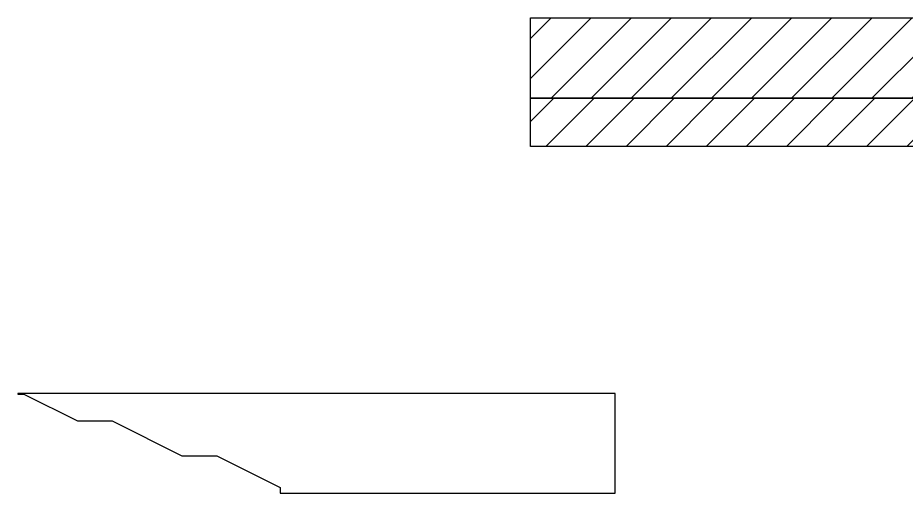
# Model space of a CAD drawing. Extents: x 72637 to 526294, y -245768 to 30884.
# Drawn here: x 129597 to 179335, y -72104 to -45504 of the extents above; entities that cross this region are included whole.
import ezdxf

# ---------------------------------------------------------------- set-up
doc = ezdxf.new("R2010")
doc.units = 0
doc.header["$LTSCALE"] = 10
doc.header["$MEASUREMENT"] = 0
doc.layers.add('DIM_MODI', color=6, linetype='Continuous', plot=False)

msp = doc.modelspace()

# ---------------------------------------------------------------- hatches: boundary and pattern name
at = {"layer": 'DIM_MODI'}
h = msp.add_hatch(dxfattribs=at)
h.set_pattern_fill('ANSI31', color=256, scale=1000)
h.set_pattern_definition([(45, (316873.8, -130556.8), (-1122.532, 1122.532), [])])
h.paths.add_polyline_path([(158304.6, -45504.1), (252212.6, -45504.1), (252212.6, -50004.1), (158304.6, -50004.1)])
h = msp.add_hatch(dxfattribs=at)
h.set_pattern_fill('ANSI31', color=256, scale=1000)
h.set_pattern_definition([(45, (301193.8, -119458.3), (-1122.532, 1122.532), [])])
h.paths.add_polyline_path([(158304.6, -50004.1), (225996.6, -50004.1), (225996.6, -52704.1), (158304.6, -52704.1)])

# ---------------------------------------------------------------- linework, layer by layer
for points in [[(158304.6, -45504.1), (252212.6, -45504.1), (252212.6, -50004.1), (158304.6, -50004.1)], [(158304.6, -50004.1), (225996.6, -50004.1), (225996.6, -52704.1), (158304.6, -52704.1)]]:
    msp.add_lwpolyline(points, close=True, dxfattribs=at)
at = {"layer": 'DIM_MODI', "color": 4}
msp.add_lwpolyline([(129597.2, -66524.1), (129597.2, -66554.1), (129932.6, -66554.1), (132932.6, -68054.1), (134882.6, -68054.1), (138782.6, -70004.1), (140732.6, -70004.1), (144282.6, -71779.1), (144282.6, -72104.1), (163039.2, -72104.1), (163039.2, -66524.1), (129597.2, -66524.1)], dxfattribs=at)

doc.saveas('drawing.dxf')
